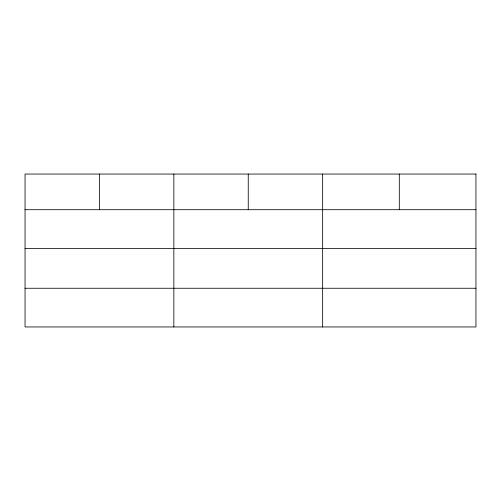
<?xml version="1.0" encoding="UTF-8"?>
<svg xmlns="http://www.w3.org/2000/svg" width="501" height="501" viewBox="0 0 501 501"><rect width="100%" height="100%" fill="white"/><g stroke="black" fill="none" stroke-linecap="round" stroke-linejoin="round"><path stroke-width="0.75" d="M25.05 209.7L475.95 209.7M25.05 248.396L475.95 248.396M25.05 288.257L475.95 288.257M399.297 174.047L399.297 209.7M322.644 174.047L322.644 326.953M248.245 174.047L248.245 209.7M173.847 174.047L173.847 326.953M99.449 174.047L99.449 209.7M475.95 174.047L25.05 174.047L25.05 326.953L475.95 326.953L475.95 174.047"/></g></svg>
